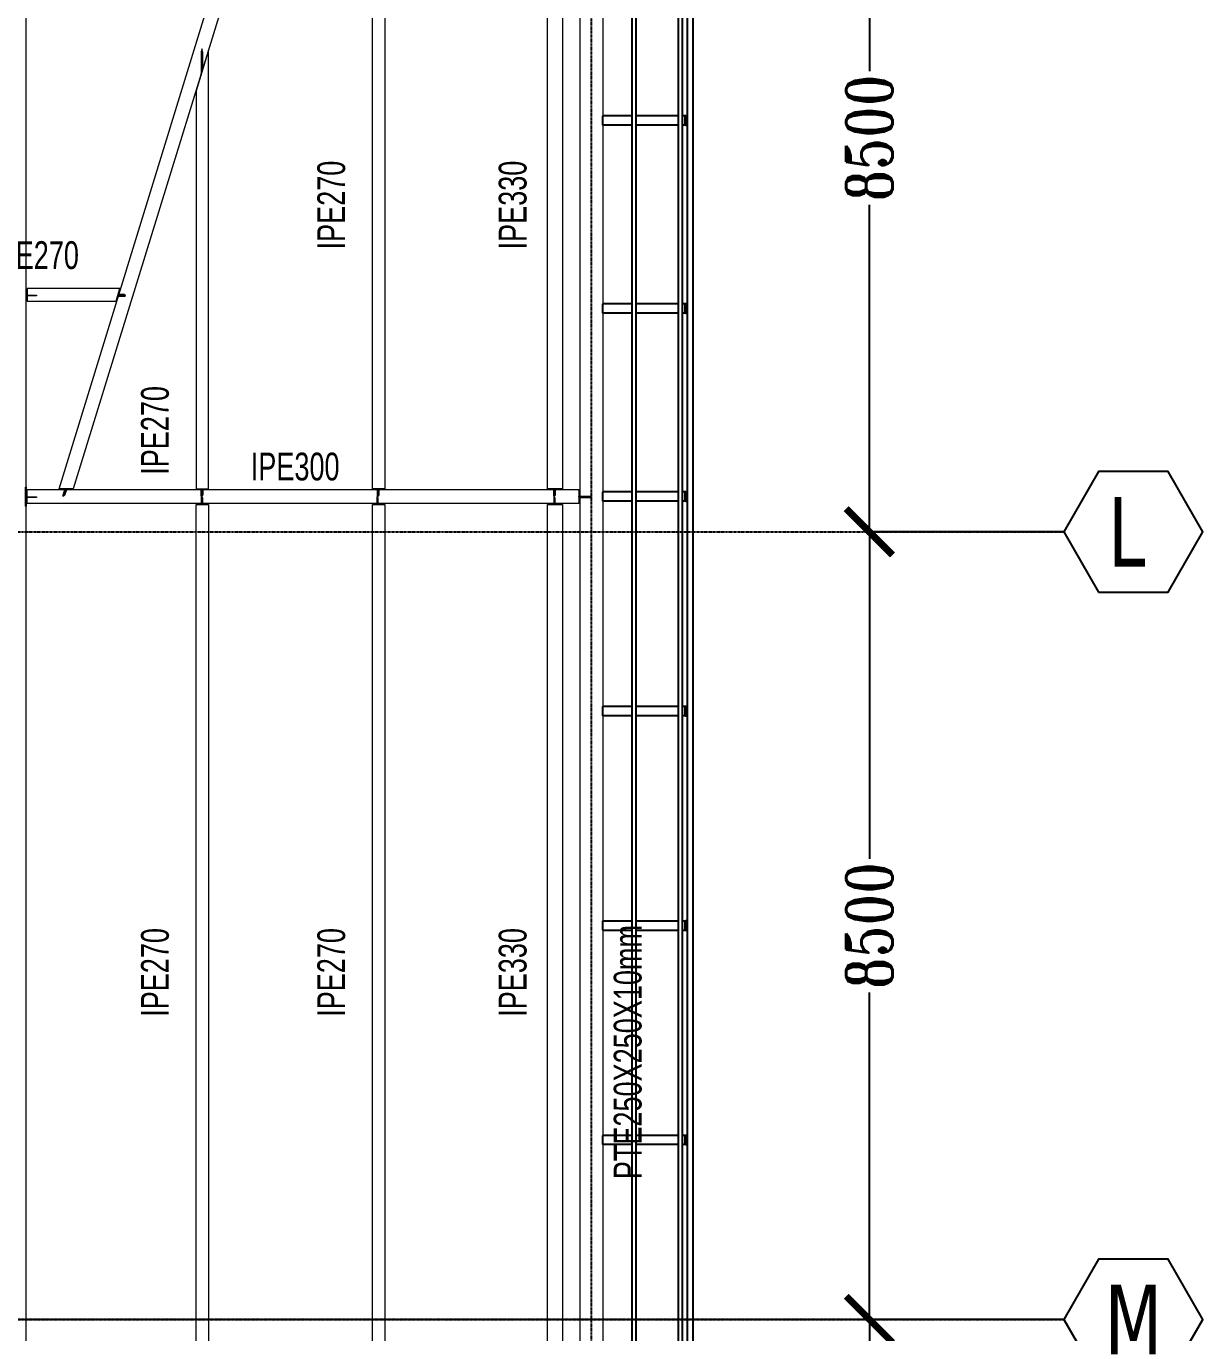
# Model space of a CAD drawing. Header units: millimetres. Extents: x -6598 to 74598, y -11659 to 33736.
# Drawn here: x 61901 to 74598, y 8355 to 22457 of the extents above; entities that cross this region are included whole.
import ezdxf
from ezdxf.enums import TextEntityAlignment as Align

# ---------------------------------------------------------------- set-up
doc = ezdxf.new("R2010")
doc.units = ezdxf.units.MM
doc.header["$LTSCALE"] = 0.95
doc.linetypes.add('DXK_LINE_DOT3', pattern=[5.9187, 2.979, -0.9799, 0.9799, -0.9799])
for name, color, linetype, lineweight in [('0-2', 250, 'Continuous', 5), ('E_TEXTO', 3, 'Continuous', 9), ('E_VIGAS', 7, 'Continuous', 9), ('E_VIGAS-1', 5, 'Continuous', 25), ('E_VIGAS-2', 10, 'Continuous', 25), ('HCB-VIGAS', 4, 'Continuous', 15)]:
    doc.layers.add(name, color=color, linetype=linetype, lineweight=lineweight)
for name, color, linetype in [('COTAS', 8, 'Continuous'), ('HCB-EJES', 1, 'Continuous'), ('HCB-PLATINAS', 5, 'Continuous'), ('HCB-ROTULOS', 2, 'Continuous')]:
    doc.layers.add(name, color=color, linetype=linetype)
doc.styles.add('Arial Narrow', font='', dxfattribs={"width": 0.85, "height": 0.3})
doc.styles.add('ROMANT', font='romant.shx', dxfattribs={"width": 0.8})
doc.styles.add('VERDANA', font='verdana.ttf')
doc.styles.get('Arial Narrow').set_extended_font_data('Arial Narrow')
doc.dimstyles.new('1.125', dxfattribs={"dimscale": 0, "dimtxt": 500, "dimasz": 500, "dimexe": 4, "dimexo": 4, "dimgap": 15, "dimtad": 0, "dimdec": 0, "dimzin": 4, "dimdsep": 46, "dimtxsty": 'ROMANT', "dimblk": 'ARCHTICK', "dimcen": -10, "dimclrd": 256, "dimclrt": 3, "dimadec": 0, "dimazin": 0, "dimtfac": 1, "dimtdec": 0, "dimtix": 1, "dimtmove": 0, "dimatfit": 0, "dimldrblk": 'OBLIQUE', "dimfxl": 0.05, "dimtolj": 1, "dimtzin": 0, "dimarcsym": 0})

# ---------------------------------------------------------------- blocks, each defined once
blk = doc.blocks.new('_ArchTick')
at = {"color": 0, "linetype": 'ByBlock', "const_width": 0.15}
blk.add_lwpolyline([(-0.5, -0.5), (0.5, 0.5)], dxfattribs=at)
blk = doc.blocks.new('*D98')
at = {"layer": 'COTAS', "color": 0, "lineweight": -2, "transparency": 16777216}
for p, q in [((73094, 25500), (70996, 25500)), ((73094, 17000), (70996, 17000))]:
    blk.add_line(p, q, dxfattribs=at)
at = {"layer": 'COTAS', "lineweight": -2, "transparency": 16777216}
for p, q in [((71000, 25500), (71000, 21970)), ((71000, 17000), (71000, 20530))]:
    blk.add_line(p, q, dxfattribs=at)
at = {"layer": 'Defpoints', "color": 0, "transparency": 16777216}
for p in [(71000, 25500), (73098, 25500), (73098, 17000)]:
    blk.add_point(p, dxfattribs=at)
at = {"layer": 'COTAS', "lineweight": -2, "transparency": 16777216, "xscale": 500, "yscale": 500, "zscale": 500}
for p, rotation in [((71000, 25500), 90), ((71000, 17000), 270)]:
    blk.add_blockref('_ArchTick', p, dxfattribs=dict(at, rotation=rotation))
at = {"layer": 'COTAS', "color": 3, "transparency": 16777216, "insert": (71000, 21250), "char_height": 500, "attachment_point": 5, "rotation": 90, "style": 'ROMANT'}
blk.add_mtext('\\A1;8500', dxfattribs=at)
blk = doc.blocks.new('_Oblique')
at = {"color": 0, "linetype": 'ByBlock', "lineweight": -2}
blk.add_line((-0.5, -0.5), (0.5, 0.5), dxfattribs=at)
blk = doc.blocks.new('*D99')
at = {"layer": 'COTAS', "color": 0, "lineweight": -2, "transparency": 16777216}
for p, q in [((73094, 17000), (70996, 17000)), ((73094, 8500), (70996, 8500))]:
    blk.add_line(p, q, dxfattribs=at)
at = {"layer": 'COTAS', "lineweight": -2, "transparency": 16777216}
for p, q in [((71000, 17000), (71000, 13470)), ((71000, 8500), (71000, 12030))]:
    blk.add_line(p, q, dxfattribs=at)
at = {"layer": 'Defpoints', "color": 0, "transparency": 16777216}
for p in [(73098, 17000), (71000, 8500), (73098, 8500)]:
    blk.add_point(p, dxfattribs=at)
at = {"layer": 'COTAS', "lineweight": -2, "transparency": 16777216, "xscale": 500, "yscale": 500, "zscale": 500}
for p, rotation in [((71000, 17000), 90), ((71000, 8500), 270)]:
    blk.add_blockref('_ArchTick', p, dxfattribs=dict(at, rotation=rotation))
at = {"layer": 'COTAS', "color": 3, "transparency": 16777216, "insert": (71000, 12750), "char_height": 500, "attachment_point": 5, "rotation": 90, "style": 'ROMANT'}
blk.add_mtext('\\A1;8500', dxfattribs=at)
blk = doc.blocks.new('*D100')
at = {"layer": 'COTAS', "color": 0, "lineweight": -2, "transparency": 16777216}
for p, q in [((73094, 8500), (70996, 8500)), ((73094, 0), (70996, 0))]:
    blk.add_line(p, q, dxfattribs=at)
at = {"layer": 'COTAS', "lineweight": -2, "transparency": 16777216}
for p, q in [((71000, 8500), (71000, 4970)), ((71000, 0), (71000, 3530))]:
    blk.add_line(p, q, dxfattribs=at)
at = {"layer": 'Defpoints', "color": 0, "transparency": 16777216}
for p in [(71000, 8500), (73098, 8500), (73098, 0)]:
    blk.add_point(p, dxfattribs=at)
at = {"layer": 'COTAS', "lineweight": -2, "transparency": 16777216, "xscale": 500, "yscale": 500, "zscale": 500}
for p, rotation in [((71000, 8500), 90), ((71000, 0), 270)]:
    blk.add_blockref('_ArchTick', p, dxfattribs=dict(at, rotation=rotation))
at = {"layer": 'COTAS', "color": 3, "transparency": 16777216, "insert": (71000, 4250), "char_height": 500, "attachment_point": 5, "rotation": 90, "style": 'ROMANT'}
blk.add_mtext('\\A1;8500', dxfattribs=at)
blk = doc.blocks.new('EST_SFM_VIGA-METALICA-SECCION-C - EST_SFM_VIGA-METALICA-UPN100-1529792-PLANTA TIPO PISO 18 A PISO 23')
at = {"layer": 'E_VIGAS-2'}
for p, q in [((13.831, 0.032), (-13.129, 0.032)), ((-13.047, -0.018), (13.749, -0.018))]:
    blk.add_line(p, q, dxfattribs=at)
blk = doc.blocks.new('EST_SFM_VIGA-METALICA-SECCION-C - EST_SFM_VIGA-METALICA-UPN100-1530878-PLANTA TIPO PISO 18 A PISO 23')
at = {"layer": 'E_VIGAS-2'}
for p, q in [((14.54, 0.018), (-14.294, 0.018)), ((-14.294, -0.032), (14.54, -0.032))]:
    blk.add_line(p, q, dxfattribs=at)
blk = doc.blocks.new('EST_SFM_VIGA-METALICA-SECCION-C - EST_SFM_VIGA-METALICA-UPN160-1529890-PLANTA TIPO PISO 18 A PISO 23')
at = {"layer": 'E_VIGAS-1'}
for p, q in [((14.442, 0.018), (-14.49, 0.018)), ((-14.485, -0.047), (14.437, -0.047))]:
    blk.add_line(p, q, dxfattribs=at)
blk = doc.blocks.new('DCTIB_CNI_EST_MOD-1A-FAC_0001_rvt-2-PLANTA TIPO PISO 18 A PISO 23')
at = {"layer": 'E_VIGAS-1'}
for p, q in [((-6.037, 162.052), (-6.037, 162.152)), ((-5.727, 162.152), (-6.037, 162.152)), ((-5.727, 162.052), (-6.037, 162.052)), ((-5.227, 162.152), (-5.677, 162.152)), ((-5.227, 162.052), (-5.677, 162.052)), ((-5.149, 162.152), (-5.177, 162.152)), ((-5.149, 162.052), (-5.177, 162.052)), ((-5.149, 162.152), (-5.149, 162.052)), ((-5.149, 162.052), (-5.149, 162.152)), ((-5.149, 162.152), (-5.148, 162.152)), ((-5.148, 162.052), (-5.149, 162.052)), ((-5.148, 162.152), (-5.148, 162.115)), ((-5.129, 162.152), (-5.148, 162.152)), ((-5.148, 162.105), (-5.143, 162.105)), ((-5.143, 162.105), (-5.148, 162.105)), ((-5.148, 162.105), (-5.143, 162.105)), ((-5.143, 162.1), (-5.148, 162.1)), ((-5.143, 162.1), (-5.148, 162.1)), ((-5.148, 162.1), (-5.143, 162.1)), ((-5.148, 162.09), (-5.148, 162.052)), ((-5.148, 162.052), (-5.129, 162.052)), ((-5.143, 162.105), (-5.129, 162.105)), ((-5.129, 162.1), (-5.143, 162.1)), ((-6.037, 160.023), (-6.037, 160.123)), ((-5.727, 160.123), (-6.037, 160.123)), ((-5.227, 160.123), (-5.677, 160.123)), ((-5.149, 160.123), (-5.177, 160.123)), ((-5.149, 160.123), (-5.149, 160.023)), ((-5.149, 160.023), (-5.149, 160.123)), ((-5.149, 160.123), (-5.148, 160.123)), ((-5.148, 160.123), (-5.148, 160.085)), ((-5.129, 160.123), (-5.148, 160.123)), ((-5.148, 160.075), (-5.143, 160.075)), ((-5.143, 160.075), (-5.148, 160.075)), ((-5.148, 160.075), (-5.143, 160.075)), ((-5.143, 160.07), (-5.148, 160.07)), ((-5.143, 160.07), (-5.148, 160.07)), ((-5.148, 160.07), (-5.143, 160.07)), ((-5.148, 160.06), (-5.148, 160.023)), ((-5.143, 160.075), (-5.129, 160.075)), ((-5.129, 160.07), (-5.143, 160.07)), ((-5.727, 160.023), (-6.037, 160.023)), ((-5.227, 160.023), (-5.677, 160.023)), ((-5.149, 160.023), (-5.177, 160.023)), ((-5.148, 160.023), (-5.149, 160.023)), ((-5.148, 160.023), (-5.129, 160.023)), ((-6.038, 157.993), (-6.038, 158.093)), ((-5.727, 158.093), (-6.038, 158.093)), ((-5.227, 158.093), (-5.677, 158.093)), ((-5.149, 158.093), (-5.177, 158.093)), ((-5.149, 158.093), (-5.149, 157.993)), ((-5.149, 157.993), (-5.149, 158.093)), ((-5.149, 158.093), (-5.148, 158.093)), ((-5.148, 158.093), (-5.148, 158.055)), ((-5.129, 158.093), (-5.148, 158.093)), ((-5.727, 157.993), (-6.038, 157.993)), ((-5.227, 157.993), (-5.677, 157.993)), ((-5.149, 157.993), (-5.177, 157.993)), ((-5.148, 157.993), (-5.149, 157.993)), ((-5.148, 158.045), (-5.143, 158.045)), ((-5.143, 158.045), (-5.148, 158.045)), ((-5.148, 158.045), (-5.143, 158.045)), ((-5.143, 158.04), (-5.148, 158.04)), ((-5.143, 158.04), (-5.148, 158.04)), ((-5.148, 158.04), (-5.143, 158.04)), ((-5.148, 158.03), (-5.148, 157.993)), ((-5.148, 157.993), (-5.129, 157.993)), ((-5.143, 158.045), (-5.129, 158.045)), ((-5.129, 158.04), (-5.143, 158.04)), ((-6.037, 155.678), (-6.037, 155.778)), ((-5.727, 155.778), (-6.037, 155.778)), ((-5.227, 155.778), (-5.677, 155.778)), ((-5.149, 155.778), (-5.177, 155.778)), ((-5.149, 155.778), (-5.149, 155.678)), ((-5.149, 155.678), (-5.149, 155.778)), ((-5.149, 155.778), (-5.148, 155.778)), ((-5.148, 155.778), (-5.148, 155.741)), ((-5.129, 155.778), (-5.148, 155.778)), ((-5.148, 155.731), (-5.143, 155.731)), ((-5.143, 155.731), (-5.148, 155.731)), ((-5.148, 155.731), (-5.143, 155.731)), ((-5.143, 155.725), (-5.148, 155.725)), ((-5.143, 155.725), (-5.148, 155.725)), ((-5.148, 155.725), (-5.143, 155.725)), ((-5.148, 155.716), (-5.148, 155.678)), ((-5.143, 155.731), (-5.129, 155.731)), ((-5.129, 155.725), (-5.143, 155.725)), ((-5.727, 155.678), (-6.037, 155.678)), ((-5.227, 155.678), (-5.677, 155.678)), ((-5.149, 155.678), (-5.177, 155.678)), ((-5.148, 155.678), (-5.149, 155.678)), ((-5.148, 155.678), (-5.129, 155.678)), ((-6.037, 153.364), (-6.037, 153.464)), ((-6.037, 153.464), (-5.727, 153.464)), ((-5.677, 153.464), (-5.227, 153.464)), ((-5.177, 153.464), (-5.149, 153.464)), ((-5.149, 153.464), (-5.149, 153.364)), ((-5.149, 153.464), (-5.148, 153.464)), ((-5.149, 153.364), (-5.149, 153.464)), ((-5.129, 153.464), (-5.148, 153.464)), ((-5.148, 153.464), (-5.148, 153.426)), ((-6.037, 153.364), (-5.727, 153.364)), ((-5.677, 153.364), (-5.227, 153.364)), ((-5.177, 153.364), (-5.149, 153.364)), ((-5.148, 153.364), (-5.149, 153.364)), ((-5.148, 153.417), (-5.143, 153.417)), ((-5.143, 153.417), (-5.148, 153.417)), ((-5.148, 153.417), (-5.143, 153.417)), ((-5.143, 153.411), (-5.148, 153.411)), ((-5.143, 153.411), (-5.148, 153.411)), ((-5.148, 153.411), (-5.143, 153.411)), ((-5.148, 153.401), (-5.148, 153.364)), ((-5.148, 153.364), (-5.129, 153.364)), ((-5.143, 153.417), (-5.129, 153.417)), ((-5.129, 153.411), (-5.143, 153.411)), ((-6.037, 151.049), (-6.037, 151.149)), ((-5.727, 151.149), (-6.037, 151.149)), ((-5.727, 151.049), (-6.037, 151.049)), ((-5.227, 151.149), (-5.677, 151.149)), ((-5.227, 151.049), (-5.677, 151.049)), ((-5.149, 151.149), (-5.177, 151.149)), ((-5.149, 151.049), (-5.177, 151.049)), ((-5.149, 151.149), (-5.149, 151.049)), ((-5.149, 151.049), (-5.149, 151.149)), ((-5.149, 151.149), (-5.148, 151.149)), ((-5.148, 151.049), (-5.149, 151.049)), ((-5.148, 151.149), (-5.148, 151.112)), ((-5.129, 151.149), (-5.148, 151.149)), ((-5.148, 151.102), (-5.143, 151.102)), ((-5.143, 151.102), (-5.148, 151.102)), ((-5.148, 151.102), (-5.143, 151.102)), ((-5.143, 151.097), (-5.148, 151.097)), ((-5.143, 151.097), (-5.148, 151.097)), ((-5.148, 151.097), (-5.143, 151.097)), ((-5.148, 151.087), (-5.148, 151.049)), ((-5.148, 151.049), (-5.129, 151.049)), ((-5.143, 151.102), (-5.129, 151.102)), ((-5.129, 151.097), (-5.143, 151.097))]:
    blk.add_line(p, q, dxfattribs=at)
for points, knots in [([(-5.148, 162.115), (-5.148, 162.114), (-5.148, 162.113), (-5.147, 162.111), (-5.147, 162.109), (-5.146, 162.107), (-5.145, 162.106), (-5.143, 162.105), (-5.143, 162.105)], [0, 0, 0, 0, 0.142857, 0.285714, 0.428571, 0.571429, 0.785714, 1, 1, 1, 1]), ([(-5.143, 162.1), (-5.143, 162.1), (-5.144, 162.1), (-5.145, 162.099), (-5.146, 162.098), (-5.147, 162.096), (-5.147, 162.095), (-5.147, 162.094), (-5.148, 162.093), (-5.148, 162.091), (-5.148, 162.09)], [0, 0, 0, 0, 0.142857, 0.285714, 0.428571, 0.571429, 0.678571, 0.732143, 0.785714, 1, 1, 1, 1]), ([(-5.148, 160.085), (-5.148, 160.084), (-5.148, 160.083), (-5.147, 160.081), (-5.147, 160.079), (-5.146, 160.077), (-5.145, 160.076), (-5.143, 160.075), (-5.143, 160.075)], [0, 0, 0, 0, 0.142857, 0.285714, 0.428571, 0.571429, 0.785714, 1, 1, 1, 1]), ([(-5.143, 160.07), (-5.143, 160.07), (-5.144, 160.07), (-5.145, 160.069), (-5.146, 160.068), (-5.147, 160.067), (-5.147, 160.065), (-5.147, 160.064), (-5.148, 160.063), (-5.148, 160.061), (-5.148, 160.06)], [0, 0, 0, 0, 0.142857, 0.285714, 0.428571, 0.571429, 0.678571, 0.732143, 0.785714, 1, 1, 1, 1]), ([(-5.148, 158.055), (-5.148, 158.054), (-5.148, 158.053), (-5.147, 158.051), (-5.147, 158.049), (-5.146, 158.047), (-5.145, 158.046), (-5.143, 158.045), (-5.143, 158.045)], [0, 0, 0, 0, 0.142857, 0.285714, 0.428571, 0.571429, 0.785714, 1, 1, 1, 1]), ([(-5.143, 158.04), (-5.143, 158.04), (-5.144, 158.04), (-5.145, 158.039), (-5.146, 158.038), (-5.147, 158.037), (-5.147, 158.035), (-5.147, 158.034), (-5.148, 158.033), (-5.148, 158.031), (-5.148, 158.03)], [0, 0, 0, 0, 0.142857, 0.285714, 0.428571, 0.571429, 0.678571, 0.732143, 0.785714, 1, 1, 1, 1]), ([(-5.148, 155.741), (-5.148, 155.74), (-5.148, 155.738), (-5.147, 155.736), (-5.147, 155.734), (-5.146, 155.732), (-5.145, 155.731), (-5.143, 155.731), (-5.143, 155.731)], [0, 0, 0, 0, 0.142857, 0.285714, 0.428571, 0.571429, 0.785714, 1, 1, 1, 1]), ([(-5.143, 155.725), (-5.143, 155.725), (-5.144, 155.725), (-5.145, 155.725), (-5.146, 155.724), (-5.147, 155.722), (-5.147, 155.721), (-5.147, 155.72), (-5.148, 155.718), (-5.148, 155.717), (-5.148, 155.716)], [0, 0, 0, 0, 0.142857, 0.285714, 0.428571, 0.571429, 0.678571, 0.732143, 0.785714, 1, 1, 1, 1]), ([(-5.148, 153.426), (-5.148, 153.426), (-5.148, 153.424), (-5.147, 153.422), (-5.147, 153.42), (-5.146, 153.418), (-5.145, 153.417), (-5.143, 153.417), (-5.143, 153.417)], [0, 0, 0, 0, 0.142857, 0.285714, 0.428571, 0.571429, 0.785714, 1, 1, 1, 1]), ([(-5.143, 153.411), (-5.143, 153.411), (-5.144, 153.411), (-5.145, 153.41), (-5.146, 153.409), (-5.147, 153.408), (-5.147, 153.406), (-5.147, 153.405), (-5.148, 153.404), (-5.148, 153.402), (-5.148, 153.401)], [0, 0, 0, 0, 0.142857, 0.285714, 0.428571, 0.571429, 0.678571, 0.732143, 0.785714, 1, 1, 1, 1]), ([(-5.148, 151.112), (-5.148, 151.111), (-5.148, 151.11), (-5.147, 151.107), (-5.147, 151.105), (-5.146, 151.104), (-5.145, 151.102), (-5.143, 151.102), (-5.143, 151.102)], [0, 0, 0, 0, 0.142857, 0.285714, 0.428571, 0.571429, 0.785714, 1, 1, 1, 1]), ([(-5.143, 151.097), (-5.143, 151.097), (-5.144, 151.096), (-5.145, 151.096), (-5.146, 151.095), (-5.147, 151.093), (-5.147, 151.092), (-5.147, 151.091), (-5.148, 151.089), (-5.148, 151.088), (-5.148, 151.087)], [0, 0, 0, 0, 0.142857, 0.285714, 0.428571, 0.571429, 0.678571, 0.732143, 0.785714, 1, 1, 1, 1])]:
    blk.add_open_spline(points, degree=3, knots=knots, dxfattribs=at)
for name, p, rotation in [('EST_SFM_VIGA-METALICA-SECCION-C - EST_SFM_VIGA-METALICA-UPN100-1530878-PLANTA TIPO PISO 18 A PISO 23', (-5.195, 153.535), 270), ('EST_SFM_VIGA-METALICA-SECCION-C - EST_SFM_VIGA-METALICA-UPN160-1529890-PLANTA TIPO PISO 18 A PISO 23', (-5.082, 153.388), 269.9999999999999), ('EST_SFM_VIGA-METALICA-SECCION-C - EST_SFM_VIGA-METALICA-UPN100-1529792-PLANTA TIPO PISO 18 A PISO 23', (-5.709, 153.763), 270.0000000000001)]:
    blk.add_blockref(name, p, dxfattribs=dict(at, rotation=rotation))

msp = doc.modelspace()

# ---------------------------------------------------------------- linework, layer by layer
at = {"layer": 'E_VIGAS', "color": 30, "true_color": 0xf26722}
msp.add_lwpolyline([(6101, 26595.9), (6101.1, -1095.9), (61901.3, -1095.8), (61901.2, 26595.9)], close=True, dxfattribs=at)
at = {"layer": 'HCB-EJES', "linetype": 'DXK_LINE_DOT3'}
for p, q in [((68000.1, -5780.2), (68000.1, 31280.5)), ((-5098.2, 17000), (73098.4, 17000))]:
    msp.add_line(p, q, dxfattribs=at)
msp.add_lwpolyline([(73098.4, 8500), (-5098.2, 8500), (73098.4, 8500)], dxfattribs=at)
at = {"layer": 'HCB-PLATINAS', "color": 4}
msp.add_lwpolyline([(61895.2, 17480.3), (61895.2, 17280.3), (61901.2, 17280.3), (61901.2, 17480.3)], close=True, dxfattribs=at)
at = {"layer": 'HCB-ROTULOS'}
for points in [[(73473.4, 16350.5), (74223.4, 16350.5), (74598.4, 17000), (74223.4, 17649.5), (73473.4, 17649.5), (73098.4, 17000)], [(73473.4, 7850.5), (74223.4, 7850.5), (74598.4, 8500), (74223.4, 9149.5), (73473.4, 9149.5), (73098.4, 8500)]]:
    msp.add_lwpolyline(points, close=True, dxfattribs=at)
at = {"layer": 'HCB-VIGAS'}
msp.add_lwpolyline([(64671.5, 25315.5), (64828.5, 25315.5), (62409, 17464.8), (62258.9, 17464.8), (64671.5, 25315.5)], dxfattribs=at)
for points in [[(67876, 185), (68126, 185), (68126, 25315), (67876, 25315)], [(65637.9, 24605.3), (65772.9, 24605.3), (65772.9, 17465.2), (65637.9, 17465.2)], [(67687.9, 17465.2), (67527.9, 17465.2), (67527.9, 24604.9), (67687.9, 24604.9)], [(63735.3, 17465.2), (63870.3, 17465.2), (63870.3, 22196.6), (63735.3, 21758.6)], [(63799.3, 22213.1), (63789.2, 22180.2), (63789.2, 21943.6), (63799.4, 21976.8)], [(63799.5, 21966.9), (63806.1, 21988.4), (63806, 22181.7), (63799.4, 22181.7)], [(61911.2, 19490.1), (62870.9, 19490.1), (62912.4, 19625.1), (61911.2, 19625.1)], [(61901.2, 19554.3), (62011.2, 19554.3), (62011.2, 19548.3), (61901.2, 19548.3)], [(62892.6, 19560.9), (62890.7, 19554.5), (62961.8, 19554.6), (62961.8, 19560.8)], [(62970.9, 19544.6), (62973.9, 19554.5), (62901.1, 19554.6), (62898.1, 19544.6)], [(61901.2, 17376.7), (62011.2, 17376.7), (62011.2, 17370.7), (61901.2, 17370.7)], [(61911.2, 17455.2), (67865.9, 17455.3), (67865.9, 17305.3), (61911.2, 17305.2)], [(62306.9, 17383.8), (62296.3, 17383.8), (62318.4, 17455.3), (62328.8, 17455.2)], [(62331.8, 17464.8), (62338.7, 17464.8), (62316.1, 17391.4), (62309.8, 17393.3)], [(62413.2, 17475.2), (62413.2, 17475.2)], [(63799.5, 17383.8), (63789.5, 17383.8), (63789.5, 17455.2), (63799.5, 17455.2)], [(63799.5, 17376.7), (63789.5, 17376.7), (63789.5, 17305.2), (63799.5, 17305.2)], [(63799.5, 17465.2), (63806.1, 17465.2), (63806.1, 17393.8), (63799.5, 17393.8)], [(63799.5, 17295.2), (63806.1, 17295.2), (63806.1, 17366.7), (63799.5, 17366.7)], [(65694.5, 17376.7), (65684.5, 17376.7), (65684.5, 17305.2), (65694.5, 17305.2)], [(65702, 17383.8), (65692, 17383.8), (65692, 17455.2), (65702, 17455.2)], [(65694.5, 17295.2), (65701.1, 17295.2), (65701.1, 17366.7), (65694.5, 17366.7)], [(65702, 17465.2), (65708.6, 17465.2), (65708.6, 17393.8), (65702, 17393.8)], [(67604.1, 17383.7), (67594.1, 17383.7), (67594.1, 17455.1), (67604.1, 17455.1)], [(67604.1, 17376.8), (67594.1, 17376.8), (67594.1, 17305.3), (67604.1, 17305.3)], [(67604.1, 17465.1), (67610.7, 17465.1), (67610.7, 17393.7), (67604.1, 17393.7)], [(67604.1, 17295.3), (67610.7, 17295.3), (67610.7, 17366.8), (67604.1, 17366.8)], [(67865.9, 17383.4), (67988.3, 17383.4), (67988.3, 17377.2), (67865.9, 17377.2)], [(67875.9, 17367.2), (67875.9, 17377.2), (68000.1, 17377.2), (68000.1, 17367.2)], [(63735.3, 17295.2), (63870.3, 17295.2), (63870.3, 8205.2), (63735.3, 8205.2)], [(65637.9, 17295.2), (65772.9, 17295.2), (65772.9, 8205.2), (65637.9, 8205.2)], [(67687.9, 8205.2), (67527.9, 8205.2), (67527.9, 17295.2), (67687.9, 17295.2)]]:
    msp.add_lwpolyline(points, close=True, dxfattribs=at)

# ---------------------------------------------------------------- block references
at = {"layer": '0-2', "xscale": 999.9999999999983, "yscale": 999.9999999999983, "zscale": 999.9999999999983}
msp.add_blockref('DCTIB_CNI_EST_MOD-1A-FAC_0001_rvt-2-PLANTA TIPO PISO 18 A PISO 23', (74162.2, -140662.4), dxfattribs=at)

# ---------------------------------------------------------------- texts
at = {"layer": 'E_TEXTO', "style": 'Arial Narrow', "width": 0.85}
for s, p in [('IPE270', (65343.1, 20526.2)), ('IPE330', (67300.7, 20526.2)), ('IPE270', (63440.6, 18094.2)), ('IPE270', (63440.6, 12244.9)), ('IPE270', (65343.1, 12244.9)), ('IPE330', (67300.7, 12244.9)), ('PTE250X250X10mm', (68541.8, 11385.4))]:
    msp.add_text(s, height=300, rotation=90, dxfattribs=at).set_placement(p, align=Align.CENTER)
for s, p in [('IPE270', (61991.6, 19836.1)), ('IPE300', (64803.9, 17554.5))]:
    msp.add_text(s, height=300, dxfattribs=at).set_placement(p, align=Align.CENTER)
at = {"layer": 'HCB-ROTULOS', "color": 4, "style": 'VERDANA', "width": 0.7}
for s, p in [('L', (73777.9, 17000)), ('M', (73848.4, 8500))]:
    msp.add_text(s, height=750, dxfattribs=at).set_placement(p, align=Align.MIDDLE_CENTER)

# ---------------------------------------------------------------- dimensions: what is measured, and where the dimension line sits
at = {"layer": 'COTAS'}
for base, p1, p2, angle, picture, middle in [((71000.1, 25500), (73098.4, 17000), (73098.4, 25500), 270, '*D98', (71000.1, 21250)), ((71000.1, 8500), (73098.4, 17000), (73098.4, 8500), 90, '*D99', (71000.1, 12750)), ((71000.1, 8500), (73098.4, 0), (73098.4, 8500), 270, '*D100', (71000.1, 4250))]:
    dim = msp.add_linear_dim(base=base, p1=p1, p2=p2, angle=angle, dimstyle='1.125', override={"dimscale": 1}, dxfattribs=at)
    dim.commit()
    dim.dimension.update_dxf_attribs({"geometry": picture, "text_midpoint": middle})

doc.saveas('drawing.dxf')
